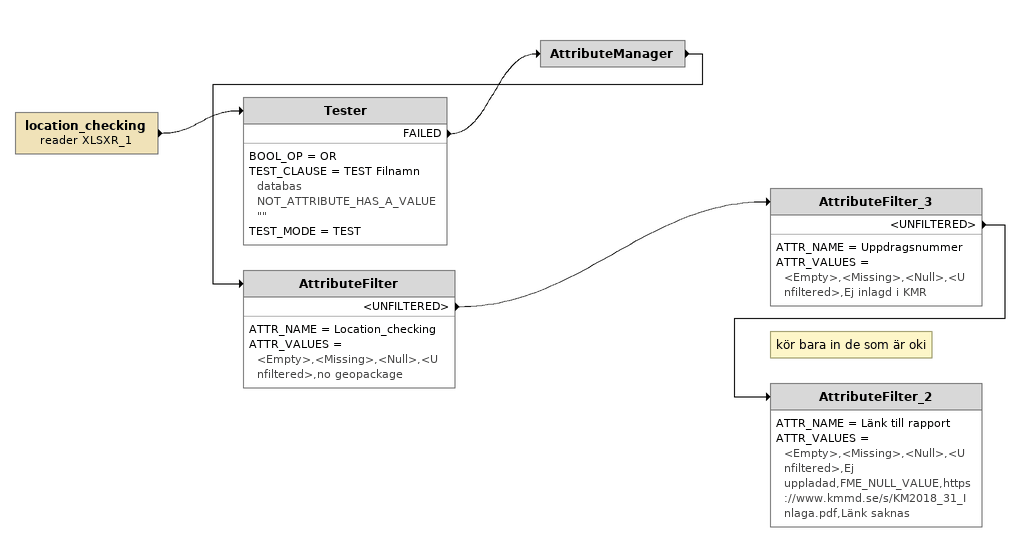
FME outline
location_checking (reader XLSXR_1)
    -> Tester
Tester
    BOOL_OP = OR
    TEST_CLAUSE = TEST Filnamn databas NOT_ATTRIBUTE_HAS_A_VALUE ""
    TEST_MODE = TEST
    FAILED -> AttributeManager
AttributeManager
    -> AttributeFilter
AttributeFilter
    ATTR_NAME = Location_checking
    ATTR_VALUES = <Empty>,<Missing>,<Null>,<Unfiltered>,no geopackage
    <UNFILTERED> -> AttributeFilter_3
AttributeFilter_3
    ATTR_NAME = Uppdragsnummer
    ATTR_VALUES = <Empty>,<Missing>,<Null>,<Unfiltered>,Ej inlagd i KMR
    <UNFILTERED> -> AttributeFilter_2
Note: kör bara in de som är oki
AttributeFilter_2
    ATTR_NAME = Länk till rapport
    ATTR_VALUES = <Empty>,<Missing>,<Null>,<Unfiltered>,Ej uppladad,FME_NULL_VALUE,https://www.kmmd.se/s/KM2018_31_Inlaga.pdf,Länk saknas
